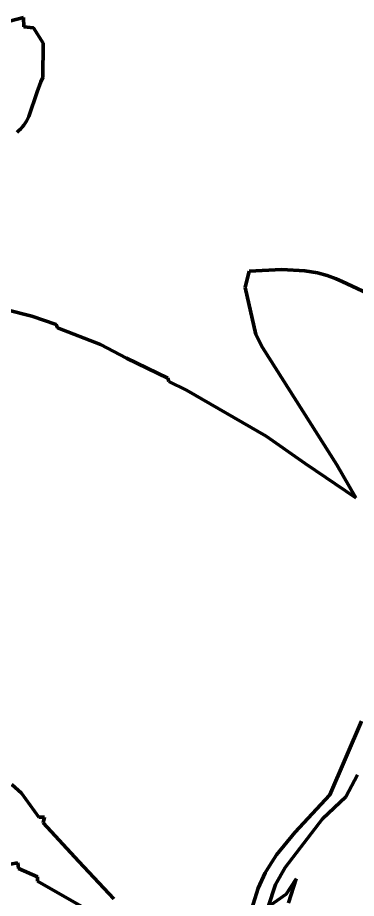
# Model space of a CAD drawing. Header units: millimetres. Extents: x 0 to 7.9, y 0 to 11.
# Drawn here: x 3.188 to 3.902, y 1.573 to 3.429 of the extents above; entities that cross this region are included whole.
import ezdxf

# ---------------------------------------------------------------- set-up
doc = ezdxf.new("R2010")
doc.units = ezdxf.units.MM
doc.layers.add('color#020202ff', color=7, linetype='CONTINUOUS', lineweight=100)
doc.layers.add('color#fefefeff', color=7, linetype='CONTINUOUS', lineweight=100)

msp = doc.modelspace()

# ---------------------------------------------------------------- linework, layer by layer
at = {"layer": 'color#020202ff'}
for p, q in [((3.2006, 3.4294), (3.1407, 3.414)), ((3.2011, 3.41), (3.2006, 3.4294)), ((3.2215, 3.4076), (3.2011, 3.41)), ((3.2419, 3.3757), (3.2215, 3.4076)), ((3.2413, 3.3031), (3.2419, 3.3757)), ((3.2295, 3.2733), (3.2369, 3.2937)), ((3.2369, 3.2937), (3.2413, 3.3031)), ((3.2116, 3.2207), (3.2295, 3.2733)), ((3.2069, 3.2112), (3.2116, 3.2207)), ((3.1911, 3.1913), (3.1948, 3.1947)), ((3.1948, 3.1947), (3.1981, 3.1985)), ((3.1981, 3.1985), (3.2013, 3.2025)), ((3.2013, 3.2025), (3.2069, 3.2112)), ((3.1871, 3.1881), (3.1911, 3.1913)), ((3.7453, 2.8985), (3.6764, 2.8946)), ((3.7934, 2.8958), (3.7453, 2.8985)), ((3.6764, 2.8946), (3.6678, 2.8608)), ((3.8204, 2.8911), (3.7934, 2.8958)), ((3.8403, 2.8858), (3.8204, 2.8911)), ((3.8597, 2.8786), (3.8403, 2.8858)), ((3.8725, 2.8728), (3.8597, 2.8786)), ((3.6678, 2.8608), (3.6904, 2.7615)), ((3.9475, 2.838), (3.8725, 2.8728)), ((3.2182, 2.8002), (3.1654, 2.8135)), ((3.2697, 2.7822), (3.2182, 2.8002)), ((3.2722, 2.7754), (3.2697, 2.7822)), ((3.3632, 2.7406), (3.2722, 2.7754)), ((3.6904, 2.7615), (3.7044, 2.7338)), ((3.4176, 2.7116), (3.3632, 2.7406)), ((3.7044, 2.7338), (3.8607, 2.4864)), ((3.5045, 2.6693), (3.4176, 2.7116)), ((3.5071, 2.6622), (3.5045, 2.6693)), ((3.5442, 2.644), (3.5071, 2.6622)), ((3.7122, 2.5468), (3.5442, 2.644)), ((3.7942, 2.4894), (3.7122, 2.5468)), ((3.9014, 2.4173), (3.7942, 2.4894)), ((3.8607, 2.4864), (3.9014, 2.4173)), ((3.8464, 1.7912), (3.9131, 1.9465)), ((3.9047, 1.8332), (3.8802, 1.7871)), ((3.1759, 1.8129), (3.1965, 1.7943)), ((3.1965, 1.7943), (3.2331, 1.7442)), ((3.7725, 1.7115), (3.8464, 1.7912)), ((3.8802, 1.7871), (3.8306, 1.7402)), ((3.2331, 1.7442), (3.2449, 1.7441)), ((3.2449, 1.7441), (3.2423, 1.732)), ((3.2423, 1.732), (3.3173, 1.6505)), ((3.8306, 1.7402), (3.7521, 1.6375)), ((3.7336, 1.6645), (3.7725, 1.7115)), ((3.719, 1.6414), (3.7336, 1.6645)), ((3.1885, 1.6475), (3.1729, 1.6445)), ((3.19, 1.6357), (3.1885, 1.6475)), ((3.23, 1.618), (3.19, 1.6357)), ((3.3173, 1.6505), (3.3909, 1.5717)), ((3.7099, 1.6262), (3.719, 1.6414)), ((3.7521, 1.6375), (3.7321, 1.6019)), ((3.2303, 1.6093), (3.23, 1.618)), ((3.695, 1.5943), (3.7099, 1.6262)), ((3.3668, 1.5307), (3.2303, 1.6093)), ((3.7321, 1.6019), (3.7162, 1.5548)), ((3.7545, 1.5819), (3.7753, 1.6139)), ((3.7753, 1.6139), (3.7593, 1.5635)), ((3.6815, 1.5493), (3.695, 1.5943)), ((3.7162, 1.5548), (3.7545, 1.5819))]:
    msp.add_line(p, q, dxfattribs=at)
at = {"layer": 'color#fefefeff'}
for p, q in [((3.1407, 3.414), (3.2006, 3.4294)), ((3.2006, 3.4294), (3.2011, 3.41)), ((3.2011, 3.41), (3.2215, 3.4076)), ((3.2215, 3.4076), (3.2419, 3.3757)), ((3.2419, 3.3757), (3.2413, 3.3031)), ((3.2369, 3.2937), (3.2295, 3.2733)), ((3.2413, 3.3031), (3.2369, 3.2937)), ((3.2295, 3.2733), (3.2116, 3.2207)), ((3.2116, 3.2207), (3.2069, 3.2112)), ((3.1948, 3.1947), (3.1911, 3.1913)), ((3.1981, 3.1985), (3.1948, 3.1947)), ((3.2013, 3.2025), (3.1981, 3.1985)), ((3.2069, 3.2112), (3.2013, 3.2025)), ((3.1911, 3.1913), (3.1871, 3.1881)), ((3.6764, 2.8946), (3.7453, 2.8985)), ((3.7453, 2.8985), (3.7934, 2.8958)), ((3.6678, 2.8608), (3.6764, 2.8946)), ((3.7934, 2.8958), (3.8204, 2.8911)), ((3.8204, 2.8911), (3.8403, 2.8858)), ((3.8403, 2.8858), (3.8597, 2.8786)), ((3.8597, 2.8786), (3.8725, 2.8728)), ((3.6904, 2.7615), (3.6678, 2.8608)), ((3.8725, 2.8728), (3.9475, 2.838)), ((3.1654, 2.8135), (3.2182, 2.8002)), ((3.2182, 2.8002), (3.2697, 2.7822)), ((3.2697, 2.7822), (3.2722, 2.7754)), ((3.2722, 2.7754), (3.3632, 2.7406)), ((3.7044, 2.7338), (3.6904, 2.7615)), ((3.3632, 2.7406), (3.4176, 2.7116)), ((3.8607, 2.4864), (3.7044, 2.7338)), ((3.4176, 2.7116), (3.5045, 2.6693)), ((3.5045, 2.6693), (3.5071, 2.6622)), ((3.5071, 2.6622), (3.5442, 2.644)), ((3.5442, 2.644), (3.7122, 2.5468)), ((3.7122, 2.5468), (3.7942, 2.4894)), ((3.7942, 2.4894), (3.9014, 2.4173)), ((3.9014, 2.4173), (3.8607, 2.4864)), ((3.9131, 1.9465), (3.8464, 1.7912)), ((3.8802, 1.7871), (3.9047, 1.8332)), ((3.1965, 1.7943), (3.1759, 1.8129)), ((3.2331, 1.7442), (3.1965, 1.7943)), ((3.8464, 1.7912), (3.7725, 1.7115)), ((3.8306, 1.7402), (3.8802, 1.7871)), ((3.2449, 1.7441), (3.2331, 1.7442)), ((3.2423, 1.732), (3.2449, 1.7441)), ((3.3173, 1.6505), (3.2423, 1.732)), ((3.7521, 1.6375), (3.8306, 1.7402)), ((3.7725, 1.7115), (3.7336, 1.6645)), ((3.7336, 1.6645), (3.719, 1.6414)), ((3.1729, 1.6445), (3.1885, 1.6475)), ((3.1885, 1.6475), (3.19, 1.6357)), ((3.19, 1.6357), (3.23, 1.618)), ((3.3909, 1.5717), (3.3173, 1.6505)), ((3.719, 1.6414), (3.7099, 1.6262)), ((3.7321, 1.6019), (3.7521, 1.6375)), ((3.23, 1.618), (3.2303, 1.6093)), ((3.7099, 1.6262), (3.695, 1.5943)), ((3.2303, 1.6093), (3.3668, 1.5307)), ((3.7162, 1.5548), (3.7321, 1.6019)), ((3.7753, 1.6139), (3.7545, 1.5819)), ((3.7593, 1.5635), (3.7753, 1.6139)), ((3.695, 1.5943), (3.6815, 1.5493)), ((3.7545, 1.5819), (3.7162, 1.5548))]:
    msp.add_line(p, q, dxfattribs=at)

doc.saveas('drawing.dxf')
